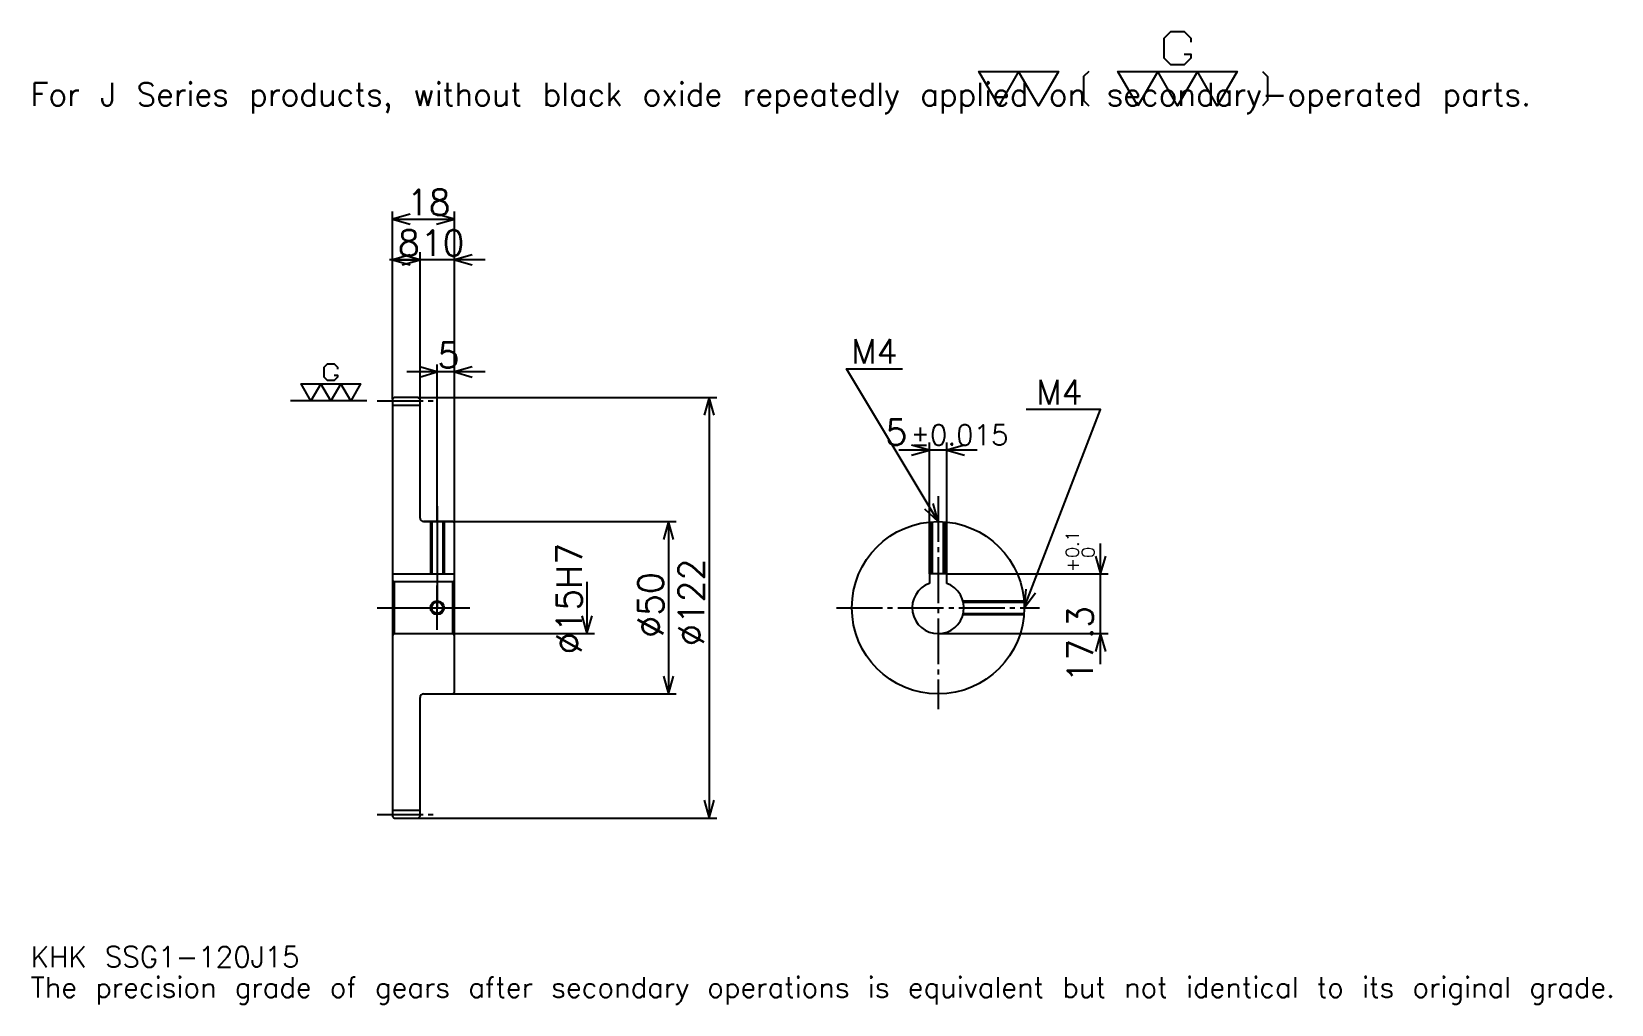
# Model space of a CAD drawing. Extents: x 15 to 473, y 5 to 288.
import ezdxf

# ---------------------------------------------------------------- set-up
doc = ezdxf.new("R2010")
doc.units = 0
doc.linetypes.add('DASHDOT', pattern=[17.739131, 13.304348, -1.478261, 1.478261, -1.478261])
doc.layers.get('0').update_dxf_attribs({"linetype": 'CONTINUOUS'})
doc.layers.add('DASHDOT', color=6, linetype='DASHDOT')
doc.styles.add('KANJI', font='TXT', dxfattribs={"bigfont": 'BIGFONT'})

msp = doc.modelspace()

# ---------------------------------------------------------------- linework, layer by layer
at = {"color": 5}
for p, q in [((119.739136, 181.478256), (119.739136, 235.434784)), ((137.739136, 181.478256), (137.739136, 235.434784)), ((119.739136, 233.217392), (137.739136, 233.217392)), ((146.608704, 221.391296), (118.869568, 221.391296)), ((119.739136, 221.391296), (127.739136, 221.391296)), ((127.739136, 181.478256), (127.739136, 223.608688)), ((146.608704, 188.869568), (123.869568, 188.869568)), ((132.739136, 181.478256), (132.739136, 191.086945)), ((119.739136, 180.978256), (119.739136, 181.478256)), ((127.239136, 181.478256), (137.739136, 181.478256)), ((127.739136, 180.978256), (127.739136, 181.478256)), ((132.739136, 145.478256), (132.739136, 181.478256)), ((132.739136, 145.478256), (132.739136, 181.478256)), ((137.739136, 181.478256), (213.869568, 181.478256)), ((137.739136, 144.978256), (137.739136, 181.478256)), ((211.652176, 181.478256), (211.652176, 59.478256)), ((289.413055, 166.173904), (266.67392, 166.173904)), ((275.543488, 130.278259), (275.543488, 168.391296)), ((280.543488, 130.278259), (280.543488, 168.391296)), ((128.739136, 145.478256), (137.739136, 145.478256)), ((137.739136, 145.478256), (202.043488, 145.478256)), ((199.826096, 145.478256), (199.826096, 95.478256)), ((325.217407, 104.108688), (325.217407, 139.147827)), ((280.543488, 130.278259), (327.434814, 130.278259)), ((176.17392, 127.978256), (176.17392, 112.978256)), ((137.739136, 112.978256), (178.391312, 112.978256)), ((278.043488, 112.978256), (327.434814, 112.978256)), ((128.739136, 95.478256), (137.739136, 95.478256)), ((137.739136, 95.478256), (202.043488, 95.478256)), ((127.239136, 59.478256), (137.739136, 59.478256)), ((137.739136, 59.478256), (213.869568, 59.478256))]:
    msp.add_line(p, q, dxfattribs=at)
at = {"color": 7}
msp.add_line((112.347832, 180.478256), (90.17392, 180.478256), dxfattribs=at)
at = {"color": 4}
for p, q in [((119.739136, 179.228256), (127.739136, 179.228256)), ((119.739136, 130.278259), (137.739136, 130.278259)), ((137.239136, 127.978256), (137.739136, 128.478256)), ((120.239136, 127.978256), (120.239136, 112.978256)), ((137.239136, 112.978256), (137.739136, 112.478256)), ((119.739136, 61.728256), (127.739136, 61.728256))]:
    msp.add_line(p, q, dxfattribs=at)
at = {"color": 7}
for points in [[(349.460846, 281.076508), (351.382599, 281.076508), (351.382599, 279.923462), (349.460846, 278.00174), (345.617371, 278.00174), (343.695648, 279.923462), (343.695648, 285.68869), (345.617371, 287.610413), (349.460846, 287.610413), (351.382599, 285.68869), (351.382599, 284.535645)], [(295.652161, 266.086945), (289.886932, 276.079987), (312.947815, 276.079987), (307.182587, 266.086945), (301.417389, 276.079987), (295.652161, 266.086945)], [(321.787811, 276.079987), (320.250427, 274.542603), (320.250427, 267.624329), (321.787811, 266.086945)], [(336.008667, 266.086945), (330.243469, 276.079987), (364.834778, 276.079987), (359.06955, 266.086945), (353.304321, 276.079987), (347.539124, 266.086945), (341.773895, 276.079987), (336.008667, 266.086945)], [(372.13739, 276.079987), (373.674774, 274.542603), (373.674774, 267.624329), (372.13739, 266.086945)], [(102.813049, 187.973038), (103.773918, 187.973038), (103.773918, 187.396515), (102.813049, 186.435638), (100.891312, 186.435638), (99.930443, 187.396515), (99.930443, 190.279129), (100.891312, 191.23999), (102.813049, 191.23999), (103.773918, 190.279129), (103.773918, 189.702606)], [(96.08696, 180.478256), (93.204353, 185.474777), (110.500008, 185.474777), (107.617401, 180.478256), (104.734787, 185.474777), (101.85218, 180.478256), (98.969574, 185.474777), (96.08696, 180.478256)]]:
    msp.add_lwpolyline(points, dxfattribs=at)
at = {"color": 5}
for points in [[(124.913048, 234.695648), (119.739136, 233.217392), (124.913048, 231.739136)], [(132.565216, 231.739136), (137.739136, 233.217392), (132.565216, 234.695648)], [(124.913048, 222.869568), (119.739136, 221.391296), (124.913048, 219.913025)], [(122.565224, 219.913025), (127.739136, 221.391296), (122.565224, 222.869568)], [(122.565224, 219.913025), (127.739136, 221.391296), (122.565224, 222.869568)], [(142.913055, 222.869568), (137.739136, 221.391296), (142.913055, 219.913025)], [(127.565224, 187.391296), (132.739136, 188.869568), (127.565224, 190.347824)], [(142.913055, 190.347824), (137.739136, 188.869568), (142.913055, 187.391296)], [(278.043488, 145.478256), (251.434784, 189.82608), (267.695679, 189.82608)], [(213.130432, 176.304352), (211.652176, 181.478256), (210.17392, 176.304352)], [(303.043488, 120.478256), (325.217407, 178), (303.634766, 178)], [(270.369568, 164.695648), (275.543488, 166.173904), (270.369568, 167.652161)], [(285.717407, 167.652161), (280.543488, 166.173904), (285.717407, 164.695648)], [(274.113953, 149.154297), (278.043488, 145.478256), (276.649109, 150.675415)], [(201.304352, 140.304352), (199.826096, 145.478256), (198.347839, 140.304352)], [(323.739136, 135.452164), (325.217407, 130.278259), (326.695679, 135.452164)], [(303.525146, 125.837608), (303.043488, 120.478256), (306.283813, 124.774178)], [(174.695663, 118.152168), (176.17392, 112.978256), (177.652176, 118.152168)], [(326.695679, 107.804344), (325.217407, 112.978256), (323.739136, 107.804344)], [(198.347839, 100.652168), (199.826096, 95.478256), (201.304352, 100.652168)], [(210.17392, 64.652168), (211.652176, 59.478256), (213.130432, 64.652168)]]:
    msp.add_lwpolyline(points, dxfattribs=at)
at = {"color": 4}
for points in [[(127.739136, 146.478256), (127.739136, 180.978256), (127.239136, 181.478256), (120.239136, 181.478256), (119.739136, 180.978256), (119.739136, 112.478256)], [(128.739136, 95.478256), (137.239136, 95.478256), (137.739136, 95.978256), (137.739136, 144.978256), (137.239136, 145.478256), (128.739136, 145.478256)], [(130.739136, 145.478256), (130.739136, 130.278259)], [(131.119141, 145.478256), (131.119141, 130.278259)], [(134.359131, 145.478256), (134.359131, 130.278259)], [(134.739136, 145.478256), (134.739136, 130.278259)], [(276.043488, 130.278259), (276.043488, 145.398132)], [(276.423492, 130.278259), (276.423492, 145.42572)], [(279.663483, 130.278259), (279.663483, 145.42572)], [(280.043488, 130.278259), (280.043488, 145.398132)], [(119.739136, 112.478256), (120.239136, 112.978256), (137.239136, 112.978256), (137.239136, 127.978256), (120.239136, 127.978256), (119.739136, 128.478256)], [(280.543488, 127.549324), (280.543488, 130.278259), (275.543488, 130.278259), (275.543488, 127.549324)], [(285.271912, 122.478256), (302.963379, 122.478256)], [(285.366455, 122.098259), (302.990936, 122.098259)], [(285.271912, 118.478256), (302.963379, 118.478256)], [(285.366455, 118.858253), (302.990936, 118.858253)], [(119.739136, 112.478256), (119.739136, 59.978256), (120.239136, 59.478256), (127.239136, 59.478256), (127.739136, 59.978256), (127.739136, 94.478256)]]:
    msp.add_lwpolyline(points, dxfattribs=at)
for centre, radius in [((278.043488, 120.478256), 25), ((132.739136, 120.478256), 1.62)]:
    msp.add_circle(centre, radius, dxfattribs=at)
at = {"color": 7}
msp.add_circle((132.739136, 120.478256), 2, dxfattribs=at)
at = {"color": 4}
for centre, radius, start, end in [((128.739136, 146.478256), 1, 180, 270), ((278.043488, 120.478256), 7.5, 109.47122094, 70.52877906), ((128.739136, 94.478256), 1, 90, 180)]:
    msp.add_arc(centre, radius, start, end, dxfattribs=at)
at = {"layer": 'DASHDOT', "color": 7}
for p, q in [((115.304352, 180.478256), (132.17392, 180.478256)), ((278.043488, 152.869568), (278.043488, 91.043472)), ((132.739136, 145.478256), (132.739136, 120.478256)), ((115.304352, 120.478256), (142.17392, 120.478256)), ((248.608704, 120.478256), (307.478271, 120.478256)), ((115.304352, 60.478256), (132.17392, 60.478256))]:
    msp.add_line(p, q, dxfattribs=at)
for points in [[(132.739136, 149.91304), (132.739136, 125.843475)], [(132.739136, 114.043472), (132.739136, 126.91304)], [(126.304352, 120.478256), (139.17392, 120.478256)]]:
    msp.add_lwpolyline(points, dxfattribs=at)

# ---------------------------------------------------------------- texts
at = {"color": 7, "style": 'KANJI'}
for s, height, p in [('For J Series products, without black oxide repeatedly applied on secondary-operated parts.', 6.652174, (14.782609, 266.086945)), ('18', 7.391304, (123.934784, 234.399994)), ('8', 7.391304, (121.33696, 222.573914)), ('10', 7.391304, (127.934784, 222.573914)), ('5', 7.391304, (132.83696, 190.05217)), ('M4', 7.095652, (252.913055, 191.304352)), ('M4', 7.095652, (306.591309, 179.478256)), ('5', 7.391304, (262.786377, 167.652161)), ('%%p0.015', 5.913043, (270.102844, 167.652161)), ('KHK SSG1-120J15', 5.913043, (14.782609, 16.26087)), ('The precision grade of gears after secondary operations is equivalent but not identical to its original grade.', 5.913043, (14.782609, 7.391304))]:
    msp.add_text(s, height=height, dxfattribs=at).set_placement(p)
for s, height, p in [('%%c15H7', 7.391304, (174.695663, 106.989128)), ('0.1', 3.695652, (318.860901, 134.95462)), ('0', 3.695652, (323.443481, 134.95462)), ('%%c122', 7.391304, (210.17392, 109.391296)), ('+', 3.695652, (318.860901, 130.815491)), ('%%c50', 7.391304, (198.347839, 111.793472)), ('17.3', 7.391304, (323, 98.822998))]:
    msp.add_text(s, height=height, rotation=90, dxfattribs=at).set_placement(p)

doc.saveas('drawing.dxf')
